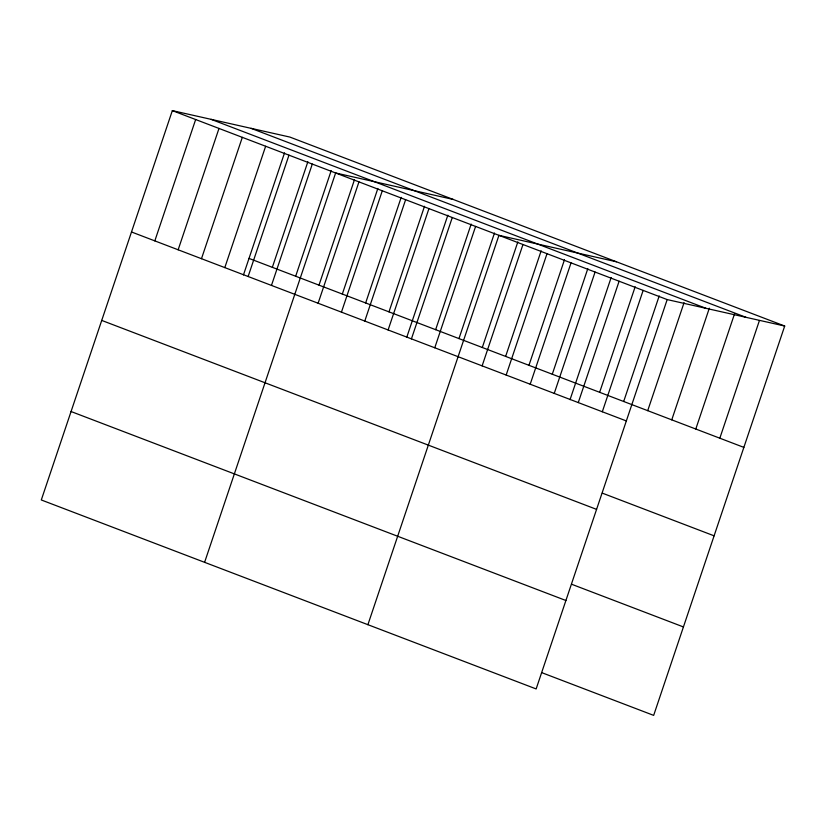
<?xml version="1.0" encoding="UTF-8"?>
<svg xmlns="http://www.w3.org/2000/svg" width="826" height="826" viewBox="0 0 826 826"><rect width="100%" height="100%" fill="white"/><g stroke="black" fill="none" stroke-linecap="round" stroke-linejoin="round"><path stroke-width="1.24" d="M784.7 326.033L289.854 137.064L172.335 110.622L41.3 499.967L536.146 688.936L667.181 299.58L784.7 326.033L653.665 715.378L541.908 672.705M154.823 240.882L195.659 119.522M178.148 249.793L218.993 128.433M201.482 258.693L242.317 137.343M224.806 267.603L265.642 146.254M243.453 274.924L284.547 152.841M248.13 276.514L288.976 155.164M272.343 267.325L307.871 161.741M271.465 285.424L312.3 164.064M295.667 276.235L331.195 170.652M204.6 562.33L335.635 172.975L453.154 199.417M319.001 285.135L354.53 179.562M318.124 303.235L358.959 181.885M342.325 294.046L377.854 188.473M341.448 312.145L382.293 190.796M365.65 302.956L401.188 197.383M364.782 321.056L405.618 199.706M388.984 311.867L424.512 206.283M388.106 329.966L428.942 208.606M406.753 337.287L447.847 215.194M411.431 338.877L452.276 217.517M435.643 329.677L471.171 224.104M434.765 347.777L475.6 226.427M458.967 338.588L494.495 233.015M367.9 624.693L498.935 235.338L616.454 261.78M482.301 347.498L517.83 241.925M482.126 365.866L522.972 244.517M505.626 356.409L541.154 250.825M506.162 375.045L547.008 253.696M528.95 365.319L564.488 259.736M530.199 384.224L571.034 262.875M552.284 374.219L587.813 268.646M554.236 393.403L595.071 272.053M570.054 399.639L611.147 277.557M578.272 402.582L619.108 281.232M599.645 392.309L635.173 286.736M602.309 411.761L643.144 290.411M623.682 401.488L659.21 295.915M647.718 410.667L684.062 302.667M671.755 419.845L709.327 308.201M695.791 429.024L734.582 313.735M719.828 438.203L759.435 320.488M251.073 128.34L745.919 317.298M211.115 119.347L705.962 308.315M172.335 110.622L667.181 299.58M249.008 258.414L743.865 447.382M131.489 231.972L626.345 420.94M602.33 493.143L714.098 535.826M101.732 320.416L596.578 509.374M571.664 584.261L683.432 626.944M71.067 411.534L565.913 600.502"/></g></svg>
